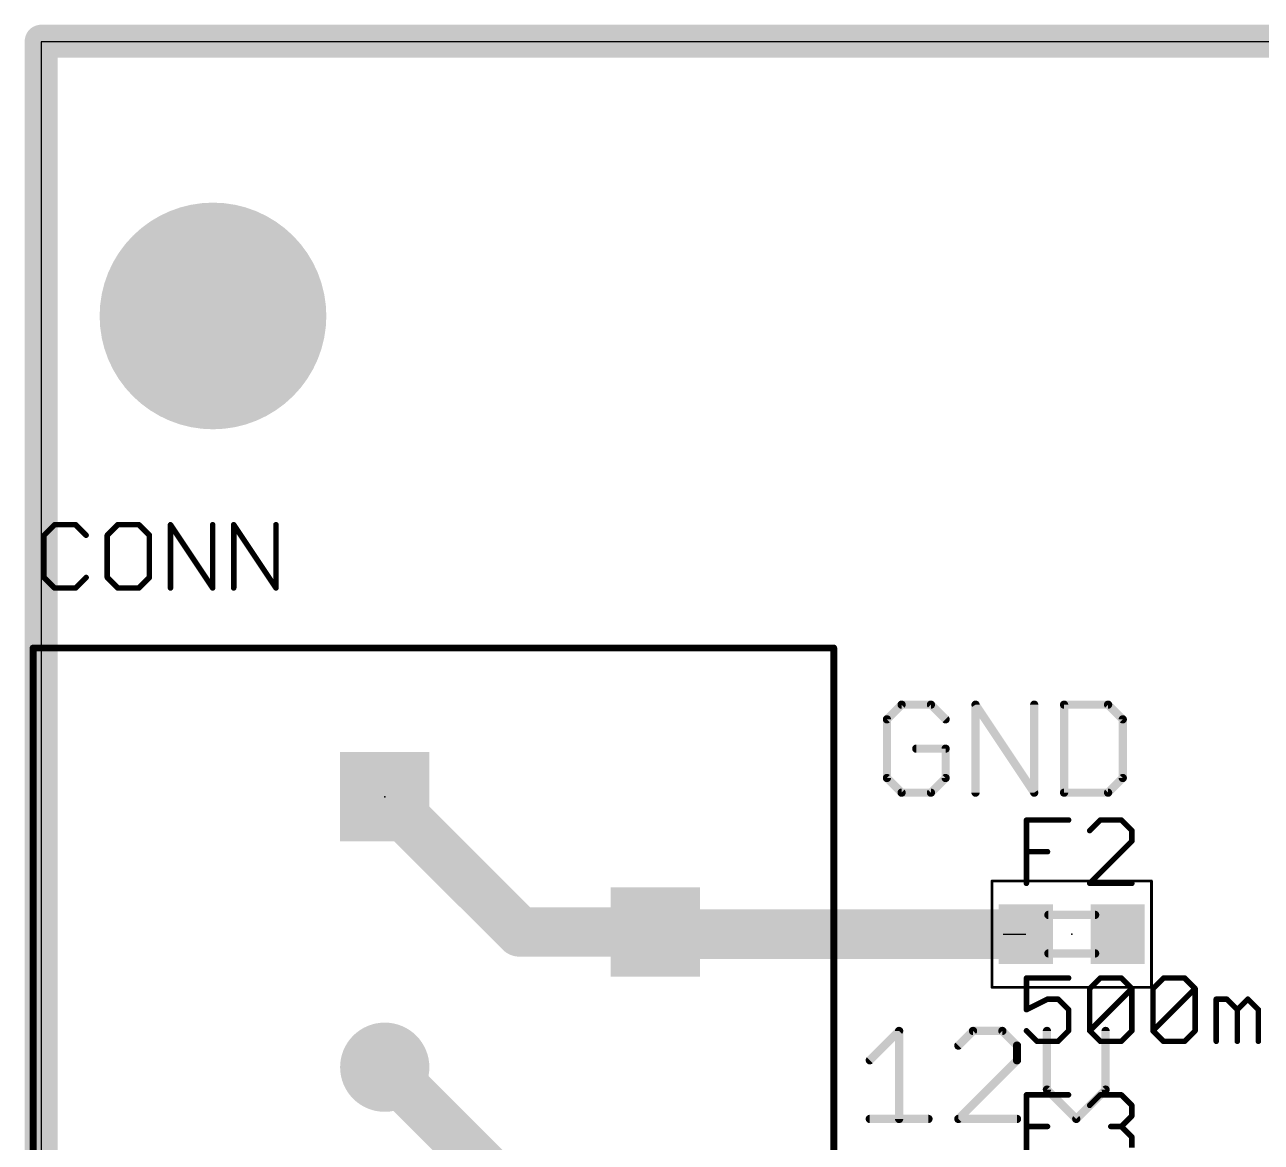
# Model space of a CAD drawing. Extents: x -0.3 to 57.5, y -11.6 to 53.6.
# Drawn here: x -0.3 to 22.55, y 32.98 to 53.64 of the extents above; entities that cross this region are included whole.
import ezdxf

# ---------------------------------------------------------------- set-up
doc = ezdxf.new("R2010")
doc.units = 0
for name, color, linetype in [('1', 14, 'CONTINUOUS'), ('16', 174, 'CONTINUOUS'), ('17', 94, 'CONTINUOUS'), ('18', 94, 'CONTINUOUS'), ('19', 54, 'CONTINUOUS'), ('20', 178, 'CONTINUOUS'), ('21', 251, 'CONTINUOUS'), ('23', 178, 'CONTINUOUS'), ('25', 251, 'CONTINUOUS'), ('27', 251, 'CONTINUOUS'), ('39', 14, 'CONTINUOUS'), ('51', 251, 'CONTINUOUS')]:
    doc.layers.add(name, color=color, linetype=linetype)

# ---------------------------------------------------------------- blocks, each defined once
blk = doc.blocks.new('SQUAREP')
blk.add_solid([(-0.5, -0.5), (0.5, -0.5), (-0.5, 0.5), (0.5, 0.5)])
blk = doc.blocks.new('ROUNDP')
at = {"const_width": 0.5}
blk.add_lwpolyline([(0, -0.25, 1), (0, 0.25, 1), (0, -0.25)], format="xyb", dxfattribs=at)
blk = doc.blocks.new('RECT')
blk.add_solid([(-0.5, -0.5), (0.5, -0.5), (-0.5, 0.5), (0.5, 0.5)])
blk = doc.blocks.new('ROUNDV')
at = {"const_width": 0.5}
blk.add_lwpolyline([(0, -0.25, 1), (0, 0.25, 1), (0, -0.25)], format="xyb", dxfattribs=at)

msp = doc.modelspace()

# ---------------------------------------------------------------- linework, layer by layer
at = {"layer": '1'}
for points, const_width in [([(55.88, 53.34), (0, 53.34)], 0.4064), ([(0, 53.34), (0, 0)], 0.4064), ([(6.35, 39.37), (8.85, 36.87)], 0.9144), ([(8.85, 36.87), (11.35, 36.87)], 0.9144), ([(11.39, 36.83), (17.78, 36.83)], 0.9144), ([(11.35, 36.87), (11.39, 36.83)], 0.6096), ([(6.35, 34.37), (8.85, 31.87)], 0.9144)]:
    msp.add_lwpolyline(points, dxfattribs=dict(at, const_width=const_width))
for points, const_width in [([(0, 53.4416, 1), (0, 53.2384)], 0.2032), ([(0.1016, 53.34, 1), (-0.1016, 53.34)], 0.2032), ([(6.5116, 39.5316, 1), (6.1884, 39.2084)], 0.4572), ([(8.85, 37.0986, 1), (8.85, 36.6414)], 0.4572), ([(8.6884, 36.7084, 1), (9.0116, 37.0316)], 0.4572), ([(11.39, 37.0586, 1), (11.39, 36.6014)], 0.4572), ([(11.35, 36.6414, 1), (11.35, 37.0986)], 0.4572), ([(17.78, 36.6014, 1), (17.78, 37.0586)], 0.4572), ([(11.4578, 36.9778, 1), (11.2422, 36.7622)], 0.3048), ([(11.2822, 36.7222, 1), (11.4978, 36.9378)], 0.3048), ([(6.5116, 34.5316, 1), (6.1884, 34.2084)], 0.4572)]:
    msp.add_lwpolyline(points, format="xyb", dxfattribs=dict(at, const_width=const_width))
at = {"layer": '16', "const_width": 0.6096}
for points in [[(0, 53.34), (57.15, 53.34)], [(0, 0), (0, 53.34)]]:
    msp.add_lwpolyline(points, dxfattribs=at)
at = {"layer": '16', "const_width": 0.3048}
for points in [[(0, 53.4924, 1), (0, 53.1876)], [(0.1524, 53.34, 1), (-0.1524, 53.34)]]:
    msp.add_lwpolyline(points, format="xyb", dxfattribs=at)
at = {"layer": '19'}
msp.add_line((17.78, 36.83), (18.2, 36.83), dxfattribs=at)
at = {"layer": '20'}
for p, q in [((56.82, 53.33), (0, 53.33)), ((0, 53.33), (0, 0))]:
    msp.add_line(p, q, dxfattribs=at)
at = {"layer": '21'}
for points, const_width in [([(-0.15, 42.1518, 1), (-0.15, 42.0883)], 0.0635), ([(-0.1182, 42.12, 1), (-0.1817, 42.12)], 0.0635), ([(14.6818, 42.12, 1), (14.6182, 42.12)], 0.0635), ([(14.65, 42.0883, 1), (14.65, 42.1518)], 0.0635), ([(15.9049, 41.1113, 1), (15.9049, 41.0351)], 0.0762), ([(15.9318, 41.0462, 1), (15.8779, 41.1001)], 0.0762), ([(16.4741, 41.1001, 1), (16.4203, 41.0462)], 0.0762), ([(16.4472, 41.0351, 1), (16.4472, 41.1113)], 0.0762), ([(17.309, 41.0732, 1), (17.2328, 41.0732)], 0.0762), ([(17.3026, 41.0943, 1), (17.2392, 41.0521)], 0.0762), ([(18.3936, 41.0732, 1), (18.3174, 41.0732)], 0.0762), ([(18.9461, 41.0732, 1), (18.8699, 41.0732)], 0.0762), ([(18.908, 41.1113, 1), (18.908, 41.0351)], 0.0762), ([(19.7484, 41.1001, 1), (19.6946, 41.0462)], 0.0762), ([(19.7215, 41.0351, 1), (19.7215, 41.1113)], 0.0762), ([(15.6718, 40.802, 1), (15.5956, 40.802)], 0.0762), ([(15.6068, 40.829, 1), (15.6606, 40.7751)], 0.0762), ([(16.6914, 40.7751, 1), (16.7453, 40.829)], 0.0762), ([(20.0308, 40.802, 1), (19.9546, 40.802)], 0.0762), ([(19.9657, 40.7751, 1), (20.0196, 40.829)], 0.0762), ([(16.176, 40.2978, 1), (16.176, 40.2216)], 0.0762), ([(16.7565, 40.2597, 1), (16.6803, 40.2597)], 0.0762), ([(16.7184, 40.2216, 1), (16.7184, 40.2978)], 0.0762), ([(15.6606, 39.7443, 1), (15.6068, 39.6904)], 0.0762), ([(16.7453, 39.6904, 1), (16.6914, 39.7443)], 0.0762), ([(20.0196, 39.6904, 1), (19.9657, 39.7443)], 0.0762), ([(15.5956, 39.7174, 1), (15.6718, 39.7174)], 0.0762), ([(16.6803, 39.7174, 1), (16.7565, 39.7174)], 0.0762), ([(19.9546, 39.7174, 1), (20.0308, 39.7174)], 0.0762), ([(15.9049, 39.4843, 1), (15.9049, 39.4081)], 0.0762), ([(15.8779, 39.4193, 1), (15.9318, 39.4731)], 0.0762), ([(16.4203, 39.4731, 1), (16.4741, 39.4193)], 0.0762), ([(16.4472, 39.4081, 1), (16.4472, 39.4843)], 0.0762), ([(17.2328, 39.4462, 1), (17.309, 39.4462)], 0.0762), ([(18.3174, 39.4462, 1), (18.3936, 39.4462)], 0.0762), ([(18.3238, 39.4251, 1), (18.3872, 39.4673)], 0.0762), ([(18.908, 39.4843, 1), (18.908, 39.4081)], 0.0762), ([(18.8699, 39.4462, 1), (18.9461, 39.4462)], 0.0762), ([(19.6946, 39.4731, 1), (19.7484, 39.4193)], 0.0762), ([(19.7215, 39.4081, 1), (19.7215, 39.4843)], 0.0762), ([(15.8966, 35.0407, 1), (15.8204, 35.0407)], 0.0762), ([(15.8855, 35.0137, 1), (15.8316, 35.0676)], 0.0762), ([(17.2245, 35.0788, 1), (17.2245, 35.0026)], 0.0762), ([(17.2515, 35.0137, 1), (17.1976, 35.0676)], 0.0762), ([(17.7938, 35.0676, 1), (17.7399, 35.0137)], 0.0762), ([(17.7669, 35.0026, 1), (17.7669, 35.0788)], 0.0762), ([(18.6286, 35.0407, 1), (18.5524, 35.0407)], 0.0762), ([(19.7133, 35.0407, 1), (19.6371, 35.0407)], 0.0762), ([(16.9264, 34.7965, 1), (16.9803, 34.7426)], 0.0762), ([(18.0761, 34.7695, 1), (17.9999, 34.7695)], 0.0762), ([(18.0111, 34.7426, 1), (18.065, 34.7965)], 0.0762), ([(15.2893, 34.5253, 1), (15.3431, 34.4714)], 0.0762), ([(17.9999, 34.4984, 1), (18.0761, 34.4984)], 0.0762), ([(18.065, 34.4714, 1), (18.0111, 34.5253)], 0.0762), ([(18.6175, 33.983, 1), (18.5636, 33.9291)], 0.0762), ([(18.5524, 33.956, 1), (18.6286, 33.956)], 0.0762), ([(19.6371, 33.956, 1), (19.7133, 33.956)], 0.0762), ([(19.7021, 33.9291, 1), (19.6482, 33.983)], 0.0762), ([(15.3162, 33.4518, 1), (15.3162, 33.3756)], 0.0762), ([(15.8204, 33.4137, 1), (15.8966, 33.4137)], 0.0762), ([(16.4009, 33.3756, 1), (16.4009, 33.4518)], 0.0762), ([(16.9534, 33.4518, 1), (16.9534, 33.3756)], 0.0762), ([(16.9264, 33.4406, 1), (16.9803, 33.3868)], 0.0762), ([(18.038, 33.3756, 1), (18.038, 33.4518)], 0.0762), ([(19.1059, 33.4406, 1), (19.1598, 33.3868)], 0.0762), ([(19.1059, 33.3868, 1), (19.1598, 33.4406)], 0.0762)]:
    msp.add_lwpolyline(points, format="xyb", dxfattribs=dict(at, const_width=const_width))
for points, const_width in [([(14.65, 42.12), (-0.15, 42.12)], 0.127), ([(-0.15, 42.12), (-0.15, 8.81)], 0.127), ([(14.65, 8.81), (14.65, 42.12)], 0.127), ([(15.9049, 41.0732), (15.6337, 40.802)], 0.1524), ([(16.4472, 41.0732), (15.9049, 41.0732)], 0.1524), ([(16.7184, 40.802), (16.4472, 41.0732)], 0.1524), ([(17.2709, 39.4462), (17.2709, 41.0732)], 0.1524), ([(17.2709, 41.0732), (18.3555, 39.4462)], 0.1524), ([(18.3555, 39.4462), (18.3555, 41.0732)], 0.1524), ([(18.908, 41.0732), (18.908, 39.4462)], 0.1524), ([(19.7215, 41.0732), (18.908, 41.0732)], 0.1524), ([(19.9927, 40.802), (19.7215, 41.0732)], 0.1524), ([(15.6337, 40.802), (15.6337, 39.7174)], 0.1524), ([(19.9927, 39.7174), (19.9927, 40.802)], 0.1524), ([(16.7184, 40.2597), (16.176, 40.2597)], 0.1524), ([(16.7184, 39.7174), (16.7184, 40.2597)], 0.1524), ([(15.6337, 39.7174), (15.9049, 39.4462)], 0.1524), ([(16.4472, 39.4462), (16.7184, 39.7174)], 0.1524), ([(19.7215, 39.4462), (19.9927, 39.7174)], 0.1524), ([(15.9049, 39.4462), (16.4472, 39.4462)], 0.1524), ([(18.908, 39.4462), (19.7215, 39.4462)], 0.1524), ([(15.3162, 34.4984), (15.8585, 35.0407)], 0.1524), ([(15.8585, 35.0407), (15.8585, 33.4137)], 0.1524), ([(17.2245, 35.0407), (16.9534, 34.7695)], 0.1524), ([(17.7669, 35.0407), (17.2245, 35.0407)], 0.1524), ([(18.038, 34.7695), (17.7669, 35.0407)], 0.1524), ([(18.5905, 35.0407), (18.5905, 33.956)], 0.1524), ([(19.6752, 33.956), (19.6752, 35.0407)], 0.1524), ([(18.038, 34.4984), (18.038, 34.7695)], 0.1524), ([(16.9534, 33.4137), (18.038, 34.4984)], 0.1524), ([(18.5905, 33.956), (19.1328, 33.4137)], 0.1524), ([(19.1328, 33.4137), (19.6752, 33.956)], 0.1524), ([(15.3162, 33.4137), (16.4009, 33.4137)], 0.1524), ([(18.038, 33.4137), (16.9534, 33.4137)], 0.1524)]:
    msp.add_lwpolyline(points, dxfattribs=dict(at, const_width=const_width))
at = {"layer": '23'}
for p in [(6.35, 39.37), (19.05, 36.83)]:
    msp.add_point(p, dxfattribs=at)
at = {"layer": '25', "const_width": 0.1016}
for points in [[(0.2457, 44.4002), (0.0508, 44.2053)], [(0.6355, 44.4002), (0.2457, 44.4002)], [(0.8304, 44.2053), (0.6355, 44.4002)], [(1.4151, 44.4002), (1.2202, 44.2053)], [(1.8049, 44.4002), (1.4151, 44.4002)], [(1.9998, 44.2053), (1.8049, 44.4002)], [(2.3896, 43.2308), (2.3896, 44.4002)], [(2.3896, 44.4002), (3.1692, 43.2308)], [(3.1692, 43.2308), (3.1692, 44.4002)], [(3.559, 43.2308), (3.559, 44.4002)], [(3.559, 44.4002), (4.3386, 43.2308)], [(4.3386, 43.2308), (4.3386, 44.4002)], [(0.0508, 44.2053), (0.0508, 43.4257)], [(1.2202, 44.2053), (1.2202, 43.4257)], [(1.9998, 43.4257), (1.9998, 44.2053)], [(0.0508, 43.4257), (0.2457, 43.2308)], [(0.6355, 43.2308), (0.8304, 43.4257)], [(1.2202, 43.4257), (1.4151, 43.2308)], [(1.8049, 43.2308), (1.9998, 43.4257)], [(0.2457, 43.2308), (0.6355, 43.2308)], [(1.4151, 43.2308), (1.8049, 43.2308)], [(18.2118, 37.7698), (18.2118, 38.9392)], [(18.2118, 38.9392), (18.9914, 38.9392)], [(19.5761, 38.9392), (19.3812, 38.7443)], [(19.9659, 38.9392), (19.5761, 38.9392)], [(20.1608, 38.7443), (19.9659, 38.9392)], [(20.1608, 38.5494), (20.1608, 38.7443)], [(18.2118, 38.3545), (18.6016, 38.3545)], [(19.3812, 37.7698), (20.1608, 38.5494)], [(20.1608, 37.7698), (19.3812, 37.7698)], [(18.2118, 32.6898), (18.2118, 33.8592)], [(18.2118, 33.8592), (18.9914, 33.8592)], [(19.3812, 33.6643), (19.5761, 33.8592)], [(19.5761, 33.8592), (19.9659, 33.8592)], [(19.9659, 33.8592), (20.1608, 33.6643)], [(20.1608, 33.6643), (20.1608, 33.4694)], [(20.1608, 33.4694), (19.9659, 33.2745)], [(18.2118, 33.2745), (18.6016, 33.2745)], [(19.9659, 33.2745), (19.771, 33.2745)], [(19.9659, 33.2745), (20.1608, 33.0796)], [(20.1608, 33.0796), (20.1608, 32.8847)]]:
    msp.add_lwpolyline(points, dxfattribs=at)
at = {"layer": '25', "const_width": 0.0508}
for points in [[(0.2457, 44.4256, 1), (0.2457, 44.3748)], [(0.2637, 44.3822, 1), (0.2277, 44.4182)], [(0.6535, 44.4182, 1), (0.6175, 44.3822)], [(0.6355, 44.3748, 1), (0.6355, 44.4256)], [(1.4151, 44.4256, 1), (1.4151, 44.3748)], [(1.4331, 44.3822, 1), (1.3971, 44.4182)], [(1.8229, 44.4182, 1), (1.7869, 44.3822)], [(1.8049, 44.3748, 1), (1.8049, 44.4256)], [(2.415, 44.4002, 1), (2.3642, 44.4002)], [(2.4107, 44.4143, 1), (2.3685, 44.3861)], [(3.1946, 44.4002, 1), (3.1438, 44.4002)], [(3.5844, 44.4002, 1), (3.5336, 44.4002)], [(3.5801, 44.4143, 1), (3.5379, 44.3861)], [(4.364, 44.4002, 1), (4.3132, 44.4002)], [(0.0328, 44.2233, 1), (0.0688, 44.1873)], [(0.0762, 44.2053, 1), (0.0254, 44.2053)], [(0.8124, 44.1873, 1), (0.8484, 44.2233)], [(1.2022, 44.2233, 1), (1.2382, 44.1873)], [(1.2456, 44.2053, 1), (1.1948, 44.2053)], [(2.0252, 44.2053, 1), (1.9744, 44.2053)], [(1.9818, 44.1873, 1), (2.0178, 44.2233)], [(0.0688, 43.4437, 1), (0.0328, 43.4077)], [(0.0254, 43.4257, 1), (0.0762, 43.4257)], [(0.8484, 43.4077, 1), (0.8124, 43.4437)], [(1.2382, 43.4437, 1), (1.2022, 43.4077)], [(1.1948, 43.4257, 1), (1.2456, 43.4257)], [(1.9744, 43.4257, 1), (2.0252, 43.4257)], [(2.0178, 43.4077, 1), (1.9818, 43.4437)], [(0.2457, 43.2562, 1), (0.2457, 43.2054)], [(0.2277, 43.2128, 1), (0.2637, 43.2488)], [(0.6175, 43.2488, 1), (0.6535, 43.2128)], [(0.6355, 43.2054, 1), (0.6355, 43.2562)], [(1.4151, 43.2562, 1), (1.4151, 43.2054)], [(1.3971, 43.2128, 1), (1.4331, 43.2488)], [(1.7869, 43.2488, 1), (1.8229, 43.2128)], [(1.8049, 43.2054, 1), (1.8049, 43.2562)], [(2.3642, 43.2308, 1), (2.415, 43.2308)], [(3.1438, 43.2308, 1), (3.1946, 43.2308)], [(3.1481, 43.2167, 1), (3.1903, 43.2449)], [(3.5336, 43.2308, 1), (3.5844, 43.2308)], [(4.3132, 43.2308, 1), (4.364, 43.2308)], [(4.3175, 43.2167, 1), (4.3597, 43.2449)], [(18.2372, 38.9392, 1), (18.1864, 38.9392)], [(18.2118, 38.9646, 1), (18.2118, 38.9138)], [(18.9914, 38.9138, 1), (18.9914, 38.9646)], [(19.5761, 38.9646, 1), (19.5761, 38.9138)], [(19.5941, 38.9212, 1), (19.5581, 38.9572)], [(19.9839, 38.9572, 1), (19.9479, 38.9212)], [(19.9659, 38.9138, 1), (19.9659, 38.9646)], [(19.3632, 38.7623, 1), (19.3992, 38.7263)], [(20.1862, 38.7443, 1), (20.1354, 38.7443)], [(20.1428, 38.7263, 1), (20.1788, 38.7623)], [(18.2118, 38.3799, 1), (18.2118, 38.3291)], [(18.6016, 38.3291, 1), (18.6016, 38.3799)], [(20.1354, 38.5494, 1), (20.1862, 38.5494)], [(20.1788, 38.5314, 1), (20.1428, 38.5674)], [(18.1864, 37.7698, 1), (18.2372, 37.7698)], [(19.3632, 37.7878, 1), (19.3992, 37.7518)], [(19.3812, 37.7952, 1), (19.3812, 37.7444)], [(20.1608, 37.7444, 1), (20.1608, 37.7952)], [(18.2372, 33.8592, 1), (18.1864, 33.8592)], [(18.2118, 33.8846, 1), (18.2118, 33.8338)], [(18.9914, 33.8338, 1), (18.9914, 33.8846)], [(19.5761, 33.8846, 1), (19.5761, 33.8338)], [(19.5941, 33.8412, 1), (19.5581, 33.8772)], [(19.9839, 33.8772, 1), (19.9479, 33.8412)], [(19.9659, 33.8338, 1), (19.9659, 33.8846)], [(19.3632, 33.6823, 1), (19.3992, 33.6463)], [(20.1862, 33.6643, 1), (20.1354, 33.6643)], [(20.1428, 33.6463, 1), (20.1788, 33.6823)], [(20.1354, 33.4694, 1), (20.1862, 33.4694)], [(20.1788, 33.4514, 1), (20.1428, 33.4874)], [(18.2118, 33.2999, 1), (18.2118, 33.2491)], [(18.6016, 33.2491, 1), (18.6016, 33.2999)], [(19.771, 33.2999, 1), (19.771, 33.2491)], [(19.9839, 33.2925, 1), (19.9479, 33.2565)], [(19.9479, 33.2925, 1), (19.9839, 33.2565)], [(19.9659, 33.2491, 1), (19.9659, 33.2999)], [(20.1862, 33.0796, 1), (20.1354, 33.0796)], [(20.1428, 33.0616, 1), (20.1788, 33.0976)]]:
    msp.add_lwpolyline(points, format="xyb", dxfattribs=at)
at = {"layer": '27', "const_width": 0.1016}
for points in [[(18.9914, 36.0182), (18.2118, 36.0182)], [(18.2118, 36.0182), (18.2118, 35.4335)], [(19.3812, 35.8233), (19.5761, 36.0182)], [(19.5761, 36.0182), (19.9659, 36.0182)], [(19.9659, 36.0182), (20.1608, 35.8233)], [(20.5506, 35.8233), (20.7455, 36.0182)], [(20.7455, 36.0182), (21.1353, 36.0182)], [(21.1353, 36.0182), (21.3302, 35.8233)], [(18.2118, 35.4335), (18.6016, 35.6284)], [(18.6016, 35.6284), (18.7965, 35.6284)], [(18.7965, 35.6284), (18.9914, 35.4335)], [(19.3812, 35.0437), (19.3812, 35.8233)], [(19.3812, 35.0437), (20.1608, 35.8233)], [(20.1608, 35.8233), (20.1608, 35.0437)], [(20.5506, 35.0437), (20.5506, 35.8233)], [(20.5506, 35.0437), (21.3302, 35.8233)], [(21.3302, 35.8233), (21.3302, 35.0437)], [(21.72, 34.8488), (21.72, 35.6284)], [(21.72, 35.6284), (21.9149, 35.6284)], [(21.9149, 35.6284), (22.1098, 35.4335)], [(22.1098, 35.4335), (22.3047, 35.6284)], [(22.3047, 35.6284), (22.4996, 35.4335)], [(18.9914, 35.4335), (18.9914, 35.0437)], [(22.1098, 35.4335), (22.1098, 34.8488)], [(22.4996, 35.4335), (22.4996, 34.8488)], [(18.4067, 34.8488), (18.2118, 35.0437)], [(18.9914, 35.0437), (18.7965, 34.8488)], [(19.5761, 34.8488), (19.3812, 35.0437)], [(20.1608, 35.0437), (19.9659, 34.8488)], [(20.7455, 34.8488), (20.5506, 35.0437)], [(21.3302, 35.0437), (21.1353, 34.8488)], [(18.7965, 34.8488), (18.4067, 34.8488)], [(19.9659, 34.8488), (19.5761, 34.8488)], [(21.1353, 34.8488), (20.7455, 34.8488)]]:
    msp.add_lwpolyline(points, dxfattribs=at)
at = {"layer": '27', "const_width": 0.0508}
for points in [[(18.2118, 36.0436, 1), (18.2118, 35.9928)], [(18.2372, 36.0182, 1), (18.1864, 36.0182)], [(18.9914, 35.9928, 1), (18.9914, 36.0436)], [(19.5761, 36.0436, 1), (19.5761, 35.9928)], [(19.5941, 36.0002, 1), (19.5581, 36.0362)], [(19.9839, 36.0362, 1), (19.9479, 36.0002)], [(19.9659, 35.9928, 1), (19.9659, 36.0436)], [(20.7455, 36.0436, 1), (20.7455, 35.9928)], [(20.7635, 36.0002, 1), (20.7275, 36.0362)], [(21.1533, 36.0362, 1), (21.1173, 36.0002)], [(21.1353, 35.9928, 1), (21.1353, 36.0436)], [(18.6016, 35.6538, 1), (18.6016, 35.603)], [(18.613, 35.6057, 1), (18.5902, 35.6511)], [(18.8145, 35.6464, 1), (18.7785, 35.6104)], [(18.7965, 35.603, 1), (18.7965, 35.6538)], [(19.3632, 35.8413, 1), (19.3992, 35.8053)], [(19.4066, 35.8233, 1), (19.3558, 35.8233)], [(20.1862, 35.8233, 1), (20.1354, 35.8233)], [(20.1788, 35.8053, 1), (20.1428, 35.8413)], [(20.1428, 35.8053, 1), (20.1788, 35.8413)], [(20.5326, 35.8413, 1), (20.5686, 35.8053)], [(20.576, 35.8233, 1), (20.5252, 35.8233)], [(21.3556, 35.8233, 1), (21.3048, 35.8233)], [(21.3482, 35.8053, 1), (21.3122, 35.8413)], [(21.3122, 35.8053, 1), (21.3482, 35.8413)], [(21.7454, 35.6284, 1), (21.6946, 35.6284)], [(21.72, 35.6538, 1), (21.72, 35.603)], [(21.9328, 35.6464, 1), (21.8969, 35.6104)], [(21.9149, 35.603, 1), (21.9149, 35.6538)], [(22.3226, 35.6464, 1), (22.2867, 35.6104)], [(22.3226, 35.6104, 1), (22.2867, 35.6464)], [(18.2004, 35.4562, 1), (18.2232, 35.4108)], [(18.1864, 35.4335, 1), (18.2372, 35.4335)], [(19.0168, 35.4335, 1), (18.966, 35.4335)], [(18.9734, 35.4155, 1), (19.0094, 35.4515)], [(22.0918, 35.4515, 1), (22.1277, 35.4155)], [(22.1352, 35.4335, 1), (22.0844, 35.4335)], [(22.0918, 35.4155, 1), (22.1277, 35.4515)], [(22.525, 35.4335, 1), (22.4742, 35.4335)], [(22.4816, 35.4155, 1), (22.5175, 35.4515)], [(18.2298, 35.0617, 1), (18.1938, 35.0257)], [(18.966, 35.0437, 1), (19.0168, 35.0437)], [(19.0094, 35.0257, 1), (18.9734, 35.0617)], [(19.3992, 35.0617, 1), (19.3632, 35.0257)], [(19.3632, 35.0617, 1), (19.3992, 35.0257)], [(19.3558, 35.0437, 1), (19.4066, 35.0437)], [(20.1354, 35.0437, 1), (20.1862, 35.0437)], [(20.1788, 35.0257, 1), (20.1428, 35.0617)], [(20.5686, 35.0617, 1), (20.5326, 35.0257)], [(20.5326, 35.0617, 1), (20.5686, 35.0257)], [(20.5252, 35.0437, 1), (20.576, 35.0437)], [(21.3048, 35.0437, 1), (21.3556, 35.0437)], [(21.3482, 35.0257, 1), (21.3122, 35.0617)], [(18.4067, 34.8742, 1), (18.4067, 34.8234)], [(18.3887, 34.8308, 1), (18.4247, 34.8668)], [(18.7785, 34.8668, 1), (18.8145, 34.8308)], [(18.7965, 34.8234, 1), (18.7965, 34.8742)], [(19.5761, 34.8742, 1), (19.5761, 34.8234)], [(19.5581, 34.8308, 1), (19.5941, 34.8668)], [(19.9479, 34.8668, 1), (19.9839, 34.8308)], [(19.9659, 34.8234, 1), (19.9659, 34.8742)], [(20.7455, 34.8742, 1), (20.7455, 34.8234)], [(20.7275, 34.8308, 1), (20.7635, 34.8668)], [(21.1173, 34.8668, 1), (21.1533, 34.8308)], [(21.1353, 34.8234, 1), (21.1353, 34.8742)], [(21.6946, 34.8488, 1), (21.7454, 34.8488)], [(22.0844, 34.8488, 1), (22.1352, 34.8488)], [(22.4742, 34.8488, 1), (22.525, 34.8488)]]:
    msp.add_lwpolyline(points, format="xyb", dxfattribs=at)
at = {"layer": '39', "const_width": 0.0508}
for points in [[(17.577, 37.813), (20.523, 37.813)], [(17.577, 35.847), (17.577, 37.813)], [(20.523, 37.813), (20.523, 35.847)], [(20.523, 35.847), (17.577, 35.847)]]:
    msp.add_lwpolyline(points, dxfattribs=at)
at = {"layer": '39', "const_width": 0.0254}
for points in [[(17.577, 37.8257, 1), (17.577, 37.8003)], [(17.5897, 37.813, 1), (17.5643, 37.813)], [(20.5357, 37.813, 1), (20.5103, 37.813)], [(20.523, 37.8003, 1), (20.523, 37.8257)], [(17.577, 35.8597, 1), (17.577, 35.8343)], [(17.5643, 35.847, 1), (17.5897, 35.847)], [(20.5103, 35.847, 1), (20.5357, 35.847)], [(20.523, 35.8343, 1), (20.523, 35.8597)]]:
    msp.add_lwpolyline(points, format="xyb", dxfattribs=at)
at = {"layer": '51', "const_width": 0.1524}
for points in [[(19.482, 37.186), (18.618, 37.186)], [(18.618, 36.474), (19.482, 36.474)]]:
    msp.add_lwpolyline(points, dxfattribs=at)
at = {"layer": '51', "const_width": 0.0762}
for points in [[(18.618, 37.2241, 1), (18.618, 37.1479)], [(19.482, 37.1479, 1), (19.482, 37.2241)], [(18.618, 36.5121, 1), (18.618, 36.4359)], [(19.482, 36.4359, 1), (19.482, 36.5121)]]:
    msp.add_lwpolyline(points, format="xyb", dxfattribs=at)

# ---------------------------------------------------------------- block references
at = {"layer": '1', "yscale": 1.1}
for p in [(18.2, 36.83), (19.9, 36.83)]:
    msp.add_blockref('RECT', p, dxfattribs=at)
at = {"layer": '17', "xscale": 1.65, "yscale": 1.65, "rotation": 270}
for name, p in [('SQUAREP', (6.35, 39.37)), ('SQUAREP', (6.35, 39.37)), ('SQUAREP', (11.35, 36.87)), ('SQUAREP', (11.35, 36.87)), ('ROUNDP', (6.35, 34.37)), ('ROUNDP', (6.35, 34.37))]:
    msp.add_blockref(name, p, dxfattribs=at)
at = {"layer": '18', "xscale": 4.191, "yscale": 4.191}
msp.add_blockref('ROUNDV', (3.175, 48.26), dxfattribs=at)
msp.add_blockref('ROUNDV', (3.175, 48.26), dxfattribs=at)
at = {"layer": '51', "xscale": 0.4064, "yscale": 0.8636}
for p in [(18.415, 36.83), (19.685, 36.83)]:
    msp.add_blockref('RECT', p, dxfattribs=at)

doc.saveas('drawing.dxf')
